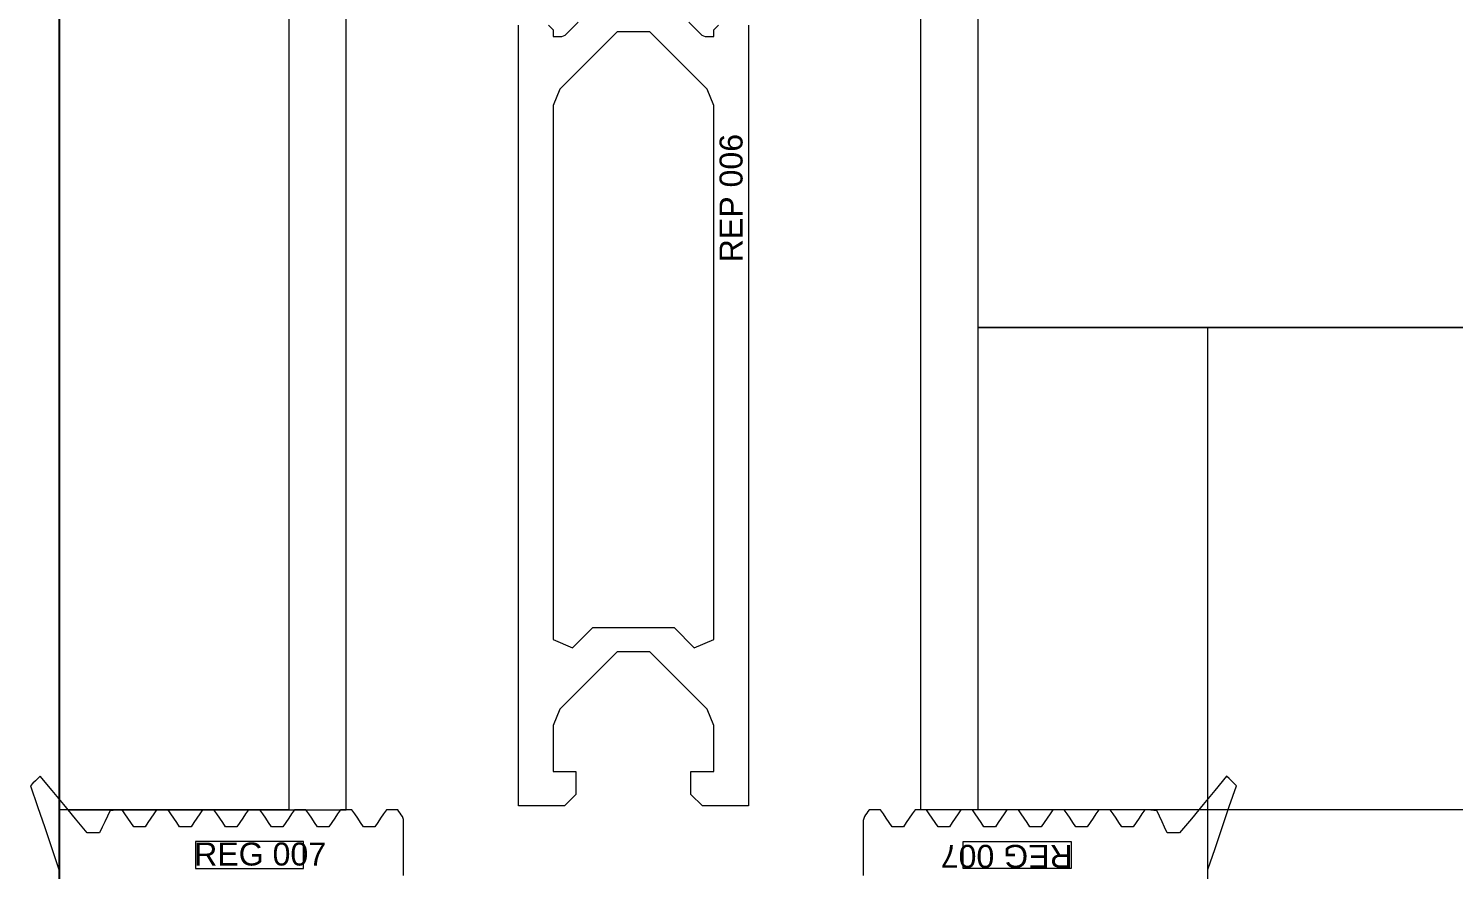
# Model space of a CAD drawing. Header units: millimetres. Extents: x 97 to 214665, y -4577 to 61202.
# Drawn here: x 178896.8 to 178958.8, y 22441.2 to 22477.8 of the extents above; entities that cross this region are included whole.
import ezdxf

# ---------------------------------------------------------------- set-up
doc = ezdxf.new("R2010")
doc.units = ezdxf.units.MM
for name, color, linetype, lineweight in [('A-GLAZ-____-MCUT', 151, 'Continuous', 9), ('A-GLAZ-____-OTLN', 151, 'Continuous', 9), ('A-GLAZ-CURT-OTLN', 52, 'Continuous', 9), ('A-GLAZ-CWMG-MCUT', 51, 'Continuous', 9), ('A-GLAZ-CWMG-OTLN', 51, 'Continuous', 9), ('G-XREF-____-OTLN', 8, 'Continuous', 9), ('S-COLS-____-MCUT', 52, 'Continuous', 9), ('S-COLS-____-OTLN', 52, 'Continuous', 9)]:
    doc.layers.add(name, color=color, linetype=linetype, lineweight=lineweight)
doc.styles.add('Arial', font='arial.ttf', dxfattribs={"height": 1})

# ---------------------------------------------------------------- blocks, each defined once
blk = doc.blocks.new('PNS_Панель прямоугольная2 - Нр_Стекло - 40мм-39387336-О_АИ_ПП_4_200_Целиком')
at = {"layer": 'A-GLAZ-____-OTLN', "lineweight": 5}
h = blk.add_hatch(dxfattribs=at)
h.set_pattern_fill('FP_114', color=256, style=0, pattern_type=2)
h.set_pattern_definition([(45, (-121968.73, -22364.8), (-282.8427, 282.8427), [200, -600]), (45, (-122168.73, -22464.8), (-282.8427, 282.8427), [600, -200]), (45, (-121768.73, -22564.8), (-282.8427, 282.8427), [200, -600])])
h.paths.add_polyline_path([(77.589, 0), (428.75, 0), (428.75, 21), (418.75, 21), (418.75, 40), (-418.75, 40), (-418.75, 21), (-428.75, 21), (-428.75, 0), (-405.588, 0)])
at = {"layer": 'A-GLAZ-____-MCUT', "color": 10, "lineweight": 5}
blk.add_line((428.75, 0), (-428.75, 0), dxfattribs=at)
at = {"layer": 'A-GLAZ-____-OTLN', "color": 10, "lineweight": 5}
blk.add_line((-428.75, 0), (428.75, 0), dxfattribs=at)
blk = doc.blocks.new('Прямоугольный импост - Рядовой 50х200-39387308-О_АИ_ПП_4_200_Целиком')
at = {"layer": 'A-GLAZ-CWMG-OTLN', "color": 10, "lineweight": 5}
for p, q in [((121449.978, 22443.8), (121449.978, 22464.8)), ((122287.478, 22443.8), (121449.978, 22443.8))]:
    blk.add_line(p, q, dxfattribs=at)
blk = doc.blocks.new('Прямоугольный импост - Рядовой 50х200-39387274-О_АИ_ПП_4_200_Целиком')
at = {"layer": 'A-GLAZ-CWMG-MCUT', "color": 90}
for p, q in [((-50, 39.8), (-50, 21)), ((0, 21), (0, 39.8)), ((-50, 21), (-40, 21)), ((-40, 21), (-40, -21)), ((-10, -21), (-10, 21)), ((-10, 21), (0, 21))]:
    blk.add_line(p, q, dxfattribs=at)
blk = doc.blocks.new('Прямоугольный импост - 200_dwg-17677014-О_АИ_ПП_4_200_Целиком')
at = {"layer": 'G-XREF-____-OTLN', "color": 10, "lineweight": 5, "flags": 128}
for points in [[(227998.855, 196765.1), (227999.429, 196764.526), (227999.571, 196764.468), (227999.952, 196764.468), (227999.952, 196764.768), (228000.152, 196764.968)], [(228001.452, 196764.968), (228001.452, 196730.967), (227999.452, 196730.967), (227998.952, 196731.467), (227998.952, 196732.467), (227999.952, 196732.467), (227999.952, 196734.468), (227999.659, 196735.175), (227997.159, 196737.675), (227995.745, 196737.675), (227993.245, 196735.175), (227992.952, 196734.468), (227992.952, 196732.467), (227993.952, 196732.467), (227993.952, 196731.467), (227993.452, 196730.967), (227991.452, 196730.967), (227991.452, 196764.968)], [(227992.752, 196764.968), (227992.952, 196764.768), (227992.952, 196764.468), (227993.334, 196764.468), (227993.475, 196764.526), (227994.049, 196765.1)], [(227971.852, 196730.798), (227983.952, 196730.798), (227983.952, 196772.798), (227982.452, 196772.798)], [(228021.053, 196730.798), (228008.952, 196730.798), (228008.952, 196772.798), (228010.452, 196772.798)], [(227970.64, 196732.263), (227970.534, 196732.159), (227970.427, 196732.055), (227970.321, 196731.951), (227970.214, 196731.847)], [(227972.687, 196729.788), (227972.176, 196730.407), (227971.664, 196731.025), (227971.152, 196731.644), (227970.64, 196732.263)], [(228022.264, 196732.263), (228021.752, 196731.644), (228021.241, 196731.025), (228020.729, 196730.407), (228020.217, 196729.788)], [(228022.69, 196731.847), (228022.584, 196731.951), (228022.477, 196732.055), (228022.371, 196732.159), (228022.264, 196732.263)], [(227970.214, 196731.847), (227970.524, 196730.934), (227970.833, 196730.021), (227971.143, 196729.109), (227971.452, 196728.196)], [(228021.452, 196728.196), (228021.762, 196729.109), (228022.071, 196730.021), (228022.381, 196730.934), (228022.69, 196731.847)], [(227973.682, 196730.759), (227973.567, 196730.519), (227973.452, 196730.279), (227973.338, 196730.039), (227973.223, 196729.8)], [(227974.2, 196730.798), (227974.07, 196730.788), (227973.941, 196730.778), (227973.811, 196730.768), (227973.682, 196730.759)], [(227974.705, 196730.06), (227974.578, 196730.244), (227974.452, 196730.429), (227974.326, 196730.614), (227974.2, 196730.798)], [(227975.705, 196730.798), (227975.578, 196730.614), (227975.452, 196730.429), (227975.326, 196730.244), (227975.2, 196730.06)], [(227976.2, 196730.798), (227976.076, 196730.798), (227975.952, 196730.798), (227975.828, 196730.798), (227975.705, 196730.798)], [(227976.705, 196730.06), (227976.578, 196730.244), (227976.452, 196730.429), (227976.326, 196730.614), (227976.2, 196730.798)], [(227977.705, 196730.798), (227977.578, 196730.614), (227977.452, 196730.429), (227977.326, 196730.244), (227977.2, 196730.06)], [(227978.2, 196730.798), (227978.076, 196730.798), (227977.952, 196730.798), (227977.828, 196730.798), (227977.705, 196730.798)], [(227978.705, 196730.06), (227978.578, 196730.244), (227978.452, 196730.429), (227978.326, 196730.614), (227978.2, 196730.798)], [(227979.705, 196730.798), (227979.578, 196730.614), (227979.452, 196730.429), (227979.326, 196730.244), (227979.2, 196730.06)], [(227980.2, 196730.798), (227980.076, 196730.798), (227979.952, 196730.798), (227979.828, 196730.798), (227979.705, 196730.798)], [(227980.705, 196730.06), (227980.578, 196730.244), (227980.452, 196730.429), (227980.326, 196730.614), (227980.2, 196730.798)], [(227981.705, 196730.798), (227981.578, 196730.614), (227981.452, 196730.429), (227981.326, 196730.244), (227981.2, 196730.06)], [(227982.2, 196730.798), (227982.076, 196730.798), (227981.952, 196730.798), (227981.828, 196730.798), (227981.705, 196730.798)], [(227982.705, 196730.06), (227982.578, 196730.244), (227982.452, 196730.429), (227982.326, 196730.614), (227982.2, 196730.798)], [(227983.705, 196730.798), (227983.578, 196730.614), (227983.452, 196730.429), (227983.326, 196730.244), (227983.2, 196730.06)], [(227984.2, 196730.798), (227984.076, 196730.798), (227983.952, 196730.798), (227983.828, 196730.798), (227983.705, 196730.798)], [(227984.705, 196730.06), (227984.578, 196730.244), (227984.452, 196730.429), (227984.326, 196730.614), (227984.2, 196730.798)], [(227985.705, 196730.798), (227985.578, 196730.614), (227985.452, 196730.429), (227985.326, 196730.244), (227985.2, 196730.06)], [(227986.2, 196730.798), (227986.076, 196730.798), (227985.952, 196730.798), (227985.828, 196730.798), (227985.705, 196730.798)], [(227986.4, 196730.506), (227986.35, 196730.579), (227986.3, 196730.652), (227986.25, 196730.725), (227986.2, 196730.798)], [(227986.452, 196730.336), (227986.439, 196730.379), (227986.426, 196730.421), (227986.413, 196730.463), (227986.4, 196730.506)], [(227986.452, 196727.929), (227986.452, 196728.531), (227986.452, 196729.133), (227986.452, 196729.735), (227986.452, 196730.336)], [(228006.505, 196730.506), (228006.491, 196730.463), (228006.478, 196730.421), (228006.465, 196730.379), (228006.452, 196730.336)], [(228006.452, 196730.336), (228006.452, 196729.735), (228006.452, 196729.133), (228006.452, 196728.531), (228006.452, 196727.929)], [(228006.705, 196730.798), (228006.655, 196730.725), (228006.605, 196730.652), (228006.555, 196730.579), (228006.505, 196730.506)], [(228007.2, 196730.798), (228007.076, 196730.798), (228006.952, 196730.798), (228006.828, 196730.798), (228006.705, 196730.798)], [(228007.705, 196730.06), (228007.578, 196730.244), (228007.452, 196730.429), (228007.326, 196730.614), (228007.2, 196730.798)], [(228008.705, 196730.798), (228008.578, 196730.614), (228008.452, 196730.429), (228008.326, 196730.244), (228008.2, 196730.06)], [(228009.2, 196730.798), (228009.076, 196730.798), (228008.952, 196730.798), (228008.828, 196730.798), (228008.705, 196730.798)], [(228009.705, 196730.06), (228009.578, 196730.244), (228009.452, 196730.429), (228009.326, 196730.614), (228009.2, 196730.798)], [(228010.705, 196730.798), (228010.578, 196730.614), (228010.452, 196730.429), (228010.326, 196730.244), (228010.2, 196730.06)], [(228011.2, 196730.798), (228011.076, 196730.798), (228010.952, 196730.798), (228010.828, 196730.798), (228010.705, 196730.798)], [(228011.705, 196730.06), (228011.578, 196730.244), (228011.452, 196730.429), (228011.326, 196730.614), (228011.2, 196730.798)], [(228012.705, 196730.798), (228012.578, 196730.614), (228012.452, 196730.429), (228012.326, 196730.244), (228012.2, 196730.06)], [(228013.2, 196730.798), (228013.076, 196730.798), (228012.952, 196730.798), (228012.828, 196730.798), (228012.705, 196730.798)], [(228013.705, 196730.06), (228013.578, 196730.244), (228013.452, 196730.429), (228013.326, 196730.614), (228013.2, 196730.798)], [(228014.705, 196730.798), (228014.578, 196730.614), (228014.452, 196730.429), (228014.326, 196730.244), (228014.2, 196730.06)], [(228015.2, 196730.798), (228015.076, 196730.798), (228014.952, 196730.798), (228014.828, 196730.798), (228014.705, 196730.798)], [(228015.705, 196730.06), (228015.578, 196730.244), (228015.452, 196730.429), (228015.326, 196730.614), (228015.2, 196730.798)], [(228016.705, 196730.798), (228016.578, 196730.614), (228016.452, 196730.429), (228016.326, 196730.244), (228016.2, 196730.06)], [(228017.2, 196730.798), (228017.076, 196730.798), (228016.952, 196730.798), (228016.828, 196730.798), (228016.705, 196730.798)], [(228017.705, 196730.06), (228017.578, 196730.244), (228017.452, 196730.429), (228017.326, 196730.614), (228017.2, 196730.798)], [(228018.705, 196730.798), (228018.578, 196730.614), (228018.452, 196730.429), (228018.326, 196730.244), (228018.2, 196730.06)], [(228019.223, 196730.759), (228019.093, 196730.768), (228018.964, 196730.778), (228018.834, 196730.788), (228018.705, 196730.798)], [(228019.682, 196729.8), (228019.567, 196730.039), (228019.452, 196730.279), (228019.338, 196730.519), (228019.223, 196730.759)], [(227973.223, 196729.8), (227973.089, 196729.797), (227972.955, 196729.794), (227972.821, 196729.791), (227972.687, 196729.788)], [(227975.2, 196730.06), (227975.076, 196730.06), (227974.952, 196730.06), (227974.828, 196730.06), (227974.705, 196730.06)], [(227977.2, 196730.06), (227977.076, 196730.06), (227976.952, 196730.06), (227976.828, 196730.06), (227976.705, 196730.06)], [(227979.2, 196730.06), (227979.076, 196730.06), (227978.952, 196730.06), (227978.828, 196730.06), (227978.705, 196730.06)], [(227981.2, 196730.06), (227981.076, 196730.06), (227980.952, 196730.06), (227980.828, 196730.06), (227980.705, 196730.06)], [(227983.2, 196730.06), (227983.076, 196730.06), (227982.952, 196730.06), (227982.828, 196730.06), (227982.705, 196730.06)], [(227985.2, 196730.06), (227985.076, 196730.06), (227984.952, 196730.06), (227984.828, 196730.06), (227984.705, 196730.06)], [(228008.2, 196730.06), (228008.076, 196730.06), (228007.952, 196730.06), (228007.828, 196730.06), (228007.705, 196730.06)], [(228010.2, 196730.06), (228010.076, 196730.06), (228009.952, 196730.06), (228009.828, 196730.06), (228009.705, 196730.06)], [(228012.2, 196730.06), (228012.076, 196730.06), (228011.952, 196730.06), (228011.828, 196730.06), (228011.705, 196730.06)], [(228014.2, 196730.06), (228014.076, 196730.06), (228013.952, 196730.06), (228013.828, 196730.06), (228013.705, 196730.06)], [(228016.2, 196730.06), (228016.076, 196730.06), (228015.952, 196730.06), (228015.828, 196730.06), (228015.705, 196730.06)], [(228018.2, 196730.06), (228018.076, 196730.06), (228017.952, 196730.06), (228017.828, 196730.06), (228017.705, 196730.06)], [(228020.217, 196729.788), (228020.083, 196729.791), (228019.949, 196729.794), (228019.815, 196729.797), (228019.682, 196729.8)]]:
    blk.add_lwpolyline(points, dxfattribs=at)
for points in [[(227998.22, 196738.735), (227999.099, 196737.857), (227999.952, 196738.21), (227999.952, 196761.468), (227999.659, 196762.175), (227997.159, 196764.675), (227995.745, 196764.675), (227993.245, 196762.175), (227992.952, 196761.468), (227992.952, 196738.21), (227993.806, 196737.857), (227994.684, 196738.735)], [(227982.102, 196728.241), (227982.102, 196729.41), (227977.402, 196729.41), (227977.402, 196728.241)], [(228010.802, 196728.241), (228010.802, 196729.41), (228015.502, 196729.41), (228015.502, 196728.241)]]:
    blk.add_lwpolyline(points, close=True, dxfattribs=at)
blk = doc.blocks.new('Прямоугольный импост - 200_dwg-V118-О_АИ_ПП_4_200_Целиком')
at = {"layer": 'G-XREF-____-OTLN', "color": 10, "lineweight": 5, "flags": 128}
for points in [[(227998.855, 196765.1), (227999.429, 196764.526), (227999.571, 196764.468), (227999.952, 196764.468), (227999.952, 196764.768), (228000.152, 196764.968)], [(228001.452, 196764.968), (228001.452, 196730.967), (227999.452, 196730.967), (227998.952, 196731.467), (227998.952, 196732.467), (227999.952, 196732.467), (227999.952, 196734.468), (227999.659, 196735.175), (227997.159, 196737.675), (227995.745, 196737.675), (227993.245, 196735.175), (227992.952, 196734.468), (227992.952, 196732.467), (227993.952, 196732.467), (227993.952, 196731.467), (227993.452, 196730.967), (227991.452, 196730.967), (227991.452, 196764.968)], [(227992.752, 196764.968), (227992.952, 196764.768), (227992.952, 196764.468), (227993.334, 196764.468), (227993.475, 196764.526), (227994.049, 196765.1)], [(227971.852, 196730.798), (227983.952, 196730.798), (227983.952, 196772.798), (227982.452, 196772.798)], [(228021.053, 196730.798), (228008.952, 196730.798), (228008.952, 196772.798), (228010.452, 196772.798)], [(227970.64, 196732.263), (227970.534, 196732.159), (227970.427, 196732.055), (227970.321, 196731.951), (227970.214, 196731.847)], [(227972.687, 196729.788), (227972.176, 196730.407), (227971.664, 196731.025), (227971.152, 196731.644), (227970.64, 196732.263)], [(228022.264, 196732.263), (228021.752, 196731.644), (228021.241, 196731.025), (228020.729, 196730.407), (228020.217, 196729.788)], [(228022.69, 196731.847), (228022.584, 196731.951), (228022.477, 196732.055), (228022.371, 196732.159), (228022.264, 196732.263)], [(227970.214, 196731.847), (227970.524, 196730.934), (227970.833, 196730.021), (227971.143, 196729.109), (227971.452, 196728.196)], [(228021.452, 196728.196), (228021.762, 196729.109), (228022.071, 196730.021), (228022.381, 196730.934), (228022.69, 196731.847)], [(227973.682, 196730.759), (227973.567, 196730.519), (227973.452, 196730.279), (227973.338, 196730.039), (227973.223, 196729.8)], [(227974.2, 196730.798), (227974.07, 196730.788), (227973.941, 196730.778), (227973.811, 196730.768), (227973.682, 196730.759)], [(227974.705, 196730.06), (227974.578, 196730.244), (227974.452, 196730.429), (227974.326, 196730.614), (227974.2, 196730.798)], [(227975.705, 196730.798), (227975.578, 196730.614), (227975.452, 196730.429), (227975.326, 196730.244), (227975.2, 196730.06)], [(227976.2, 196730.798), (227976.076, 196730.798), (227975.952, 196730.798), (227975.828, 196730.798), (227975.705, 196730.798)], [(227976.705, 196730.06), (227976.578, 196730.244), (227976.452, 196730.429), (227976.326, 196730.614), (227976.2, 196730.798)], [(227977.705, 196730.798), (227977.578, 196730.614), (227977.452, 196730.429), (227977.326, 196730.244), (227977.2, 196730.06)], [(227978.2, 196730.798), (227978.076, 196730.798), (227977.952, 196730.798), (227977.828, 196730.798), (227977.705, 196730.798)], [(227978.705, 196730.06), (227978.578, 196730.244), (227978.452, 196730.429), (227978.326, 196730.614), (227978.2, 196730.798)], [(227979.705, 196730.798), (227979.578, 196730.614), (227979.452, 196730.429), (227979.326, 196730.244), (227979.2, 196730.06)], [(227980.2, 196730.798), (227980.076, 196730.798), (227979.952, 196730.798), (227979.828, 196730.798), (227979.705, 196730.798)], [(227980.705, 196730.06), (227980.578, 196730.244), (227980.452, 196730.429), (227980.326, 196730.614), (227980.2, 196730.798)], [(227981.705, 196730.798), (227981.578, 196730.614), (227981.452, 196730.429), (227981.326, 196730.244), (227981.2, 196730.06)], [(227982.2, 196730.798), (227982.076, 196730.798), (227981.952, 196730.798), (227981.828, 196730.798), (227981.705, 196730.798)], [(227982.705, 196730.06), (227982.578, 196730.244), (227982.452, 196730.429), (227982.326, 196730.614), (227982.2, 196730.798)], [(227983.705, 196730.798), (227983.578, 196730.614), (227983.452, 196730.429), (227983.326, 196730.244), (227983.2, 196730.06)], [(227984.2, 196730.798), (227984.076, 196730.798), (227983.952, 196730.798), (227983.828, 196730.798), (227983.705, 196730.798)], [(227984.705, 196730.06), (227984.578, 196730.244), (227984.452, 196730.429), (227984.326, 196730.614), (227984.2, 196730.798)], [(227985.705, 196730.798), (227985.578, 196730.614), (227985.452, 196730.429), (227985.326, 196730.244), (227985.2, 196730.06)], [(227986.2, 196730.798), (227986.076, 196730.798), (227985.952, 196730.798), (227985.828, 196730.798), (227985.705, 196730.798)], [(227986.4, 196730.506), (227986.35, 196730.579), (227986.3, 196730.652), (227986.25, 196730.725), (227986.2, 196730.798)], [(227986.452, 196730.336), (227986.439, 196730.379), (227986.426, 196730.421), (227986.413, 196730.463), (227986.4, 196730.506)], [(227986.452, 196727.929), (227986.452, 196728.531), (227986.452, 196729.133), (227986.452, 196729.735), (227986.452, 196730.336)], [(228006.505, 196730.506), (228006.491, 196730.463), (228006.478, 196730.421), (228006.465, 196730.379), (228006.452, 196730.336)], [(228006.452, 196730.336), (228006.452, 196729.735), (228006.452, 196729.133), (228006.452, 196728.531), (228006.452, 196727.929)], [(228006.705, 196730.798), (228006.655, 196730.725), (228006.605, 196730.652), (228006.555, 196730.579), (228006.505, 196730.506)], [(228007.2, 196730.798), (228007.076, 196730.798), (228006.952, 196730.798), (228006.828, 196730.798), (228006.705, 196730.798)], [(228007.705, 196730.06), (228007.578, 196730.244), (228007.452, 196730.429), (228007.326, 196730.614), (228007.2, 196730.798)], [(228008.705, 196730.798), (228008.578, 196730.614), (228008.452, 196730.429), (228008.326, 196730.244), (228008.2, 196730.06)], [(228009.2, 196730.798), (228009.076, 196730.798), (228008.952, 196730.798), (228008.828, 196730.798), (228008.705, 196730.798)], [(228009.705, 196730.06), (228009.578, 196730.244), (228009.452, 196730.429), (228009.326, 196730.614), (228009.2, 196730.798)], [(228010.705, 196730.798), (228010.578, 196730.614), (228010.452, 196730.429), (228010.326, 196730.244), (228010.2, 196730.06)], [(228011.2, 196730.798), (228011.076, 196730.798), (228010.952, 196730.798), (228010.828, 196730.798), (228010.705, 196730.798)], [(228011.705, 196730.06), (228011.578, 196730.244), (228011.452, 196730.429), (228011.326, 196730.614), (228011.2, 196730.798)], [(228012.705, 196730.798), (228012.578, 196730.614), (228012.452, 196730.429), (228012.326, 196730.244), (228012.2, 196730.06)], [(228013.2, 196730.798), (228013.076, 196730.798), (228012.952, 196730.798), (228012.828, 196730.798), (228012.705, 196730.798)], [(228013.705, 196730.06), (228013.578, 196730.244), (228013.452, 196730.429), (228013.326, 196730.614), (228013.2, 196730.798)], [(228014.705, 196730.798), (228014.578, 196730.614), (228014.452, 196730.429), (228014.326, 196730.244), (228014.2, 196730.06)], [(228015.2, 196730.798), (228015.076, 196730.798), (228014.952, 196730.798), (228014.828, 196730.798), (228014.705, 196730.798)], [(228015.705, 196730.06), (228015.578, 196730.244), (228015.452, 196730.429), (228015.326, 196730.614), (228015.2, 196730.798)], [(228016.705, 196730.798), (228016.578, 196730.614), (228016.452, 196730.429), (228016.326, 196730.244), (228016.2, 196730.06)], [(228017.2, 196730.798), (228017.076, 196730.798), (228016.952, 196730.798), (228016.828, 196730.798), (228016.705, 196730.798)], [(228017.705, 196730.06), (228017.578, 196730.244), (228017.452, 196730.429), (228017.326, 196730.614), (228017.2, 196730.798)], [(228018.705, 196730.798), (228018.578, 196730.614), (228018.452, 196730.429), (228018.326, 196730.244), (228018.2, 196730.06)], [(228019.223, 196730.759), (228019.093, 196730.768), (228018.964, 196730.778), (228018.834, 196730.788), (228018.705, 196730.798)], [(228019.682, 196729.8), (228019.567, 196730.039), (228019.452, 196730.279), (228019.338, 196730.519), (228019.223, 196730.759)], [(227973.223, 196729.8), (227973.089, 196729.797), (227972.955, 196729.794), (227972.821, 196729.791), (227972.687, 196729.788)], [(227975.2, 196730.06), (227975.076, 196730.06), (227974.952, 196730.06), (227974.828, 196730.06), (227974.705, 196730.06)], [(227977.2, 196730.06), (227977.076, 196730.06), (227976.952, 196730.06), (227976.828, 196730.06), (227976.705, 196730.06)], [(227979.2, 196730.06), (227979.076, 196730.06), (227978.952, 196730.06), (227978.828, 196730.06), (227978.705, 196730.06)], [(227981.2, 196730.06), (227981.076, 196730.06), (227980.952, 196730.06), (227980.828, 196730.06), (227980.705, 196730.06)], [(227983.2, 196730.06), (227983.076, 196730.06), (227982.952, 196730.06), (227982.828, 196730.06), (227982.705, 196730.06)], [(227985.2, 196730.06), (227985.076, 196730.06), (227984.952, 196730.06), (227984.828, 196730.06), (227984.705, 196730.06)], [(228008.2, 196730.06), (228008.076, 196730.06), (228007.952, 196730.06), (228007.828, 196730.06), (228007.705, 196730.06)], [(228010.2, 196730.06), (228010.076, 196730.06), (228009.952, 196730.06), (228009.828, 196730.06), (228009.705, 196730.06)], [(228012.2, 196730.06), (228012.076, 196730.06), (228011.952, 196730.06), (228011.828, 196730.06), (228011.705, 196730.06)], [(228014.2, 196730.06), (228014.076, 196730.06), (228013.952, 196730.06), (228013.828, 196730.06), (228013.705, 196730.06)], [(228016.2, 196730.06), (228016.076, 196730.06), (228015.952, 196730.06), (228015.828, 196730.06), (228015.705, 196730.06)], [(228018.2, 196730.06), (228018.076, 196730.06), (228017.952, 196730.06), (228017.828, 196730.06), (228017.705, 196730.06)], [(228020.217, 196729.788), (228020.083, 196729.791), (228019.949, 196729.794), (228019.815, 196729.797), (228019.682, 196729.8)]]:
    blk.add_lwpolyline(points, dxfattribs=at)
for points in [[(227998.22, 196738.735), (227999.099, 196737.857), (227999.952, 196738.21), (227999.952, 196761.468), (227999.659, 196762.175), (227997.159, 196764.675), (227995.745, 196764.675), (227993.245, 196762.175), (227992.952, 196761.468), (227992.952, 196738.21), (227993.806, 196737.857), (227994.684, 196738.735)], [(227982.102, 196728.241), (227982.102, 196729.41), (227977.402, 196729.41), (227977.402, 196728.241)], [(228010.802, 196728.241), (228010.802, 196729.41), (228015.502, 196729.41), (228015.502, 196728.241)]]:
    blk.add_lwpolyline(points, close=True, dxfattribs=at)
at = {"layer": 'G-XREF-____-OTLN', "color": 7, "lineweight": 5, "char_height": 1, "attachment_point": 1, "line_spacing_factor": 0.941778, "style": 'Arial'}
for s, insert, width, rotation in [('REP 006', (228000.2, 196754.638), 6.68473, 90), ('REG 007', (228015.569, 196728.27), 6.86838, 180)]:
    blk.add_mtext(s, dxfattribs=dict(at, insert=insert, width=width, rotation=rotation))
at = {"layer": 'G-XREF-____-OTLN', "color": 7, "lineweight": 5, "insert": (227977.335, 196729.37), "char_height": 1, "width": 6.86838, "attachment_point": 1, "line_spacing_factor": 0.941778, "style": 'Arial'}
blk.add_mtext('REG 007', dxfattribs=at)
blk = doc.blocks.new('Прямоугольный импост - 42х50х200h-V120-О_АИ_ПП_4_200_Целиком')
for name in ['Прямоугольный импост - 200_dwg-17677014-О_АИ_ПП_4_200_Целиком', 'Прямоугольный импост - 200_dwg-V118-О_АИ_ПП_4_200_Целиком']:
    blk.add_blockref(name, (-227996.452, -196751.798))
blk = doc.blocks.new('0083_СОШ675_АР_R22_rvt-1-О_АИ_ПП_4_200_Целиком')
at = {"layer": 'S-COLS-____-OTLN', "lineweight": 5}
h = blk.add_hatch(dxfattribs=at)
h.set_pattern_fill('FP_31', color=256, style=0, pattern_type=2)
h.set_pattern_definition([(135, (0, 0), (-142.5612, -142.5612), []), (135, (142.56, 0), (-142.5612, -142.5612), [252.016, -50.403, 3.353, -47.05])])
h.paths.add_polyline_path([(121399.869, 22424.999), (121400, 22425.153), (121399.869, 22824.999), (121000, 22824.999), (121000, 22424.999), (121398.569, 22424.999)])
at = {"layer": 'S-COLS-____-MCUT', "color": 130, "lineweight": 25}
blk.add_line((121400, 22424.999), (121400, 22489.144), dxfattribs=at)
at = {"layer": 'A-GLAZ-CURT-OTLN', "color": 90, "lineweight": 9}
blk.add_blockref('PNS_Панель прямоугольная2 - Нр_Стекло - 40мм-39387336-О_АИ_ПП_4_200_Целиком', (121868.728, 22464.8), dxfattribs=at)
at = {"layer": 'A-GLAZ-CWMG-OTLN', "color": 90, "lineweight": 9}
for name, p in [('Прямоугольный импост - 42х50х200h-V120-О_АИ_ПП_4_200_Целиком', (121424.978, 22464.8)), ('Прямоугольный импост - Рядовой 50х200-39387308-О_АИ_ПП_4_200_Целиком', (0, 0))]:
    blk.add_blockref(name, p, dxfattribs=at)
at = {"layer": 'A-GLAZ-CWMG-OTLN', "color": 90, "lineweight": 9, "rotation": 180}
blk.add_blockref('Прямоугольный импост - Рядовой 50х200-39387274-О_АИ_ПП_4_200_Целиком', (121399.978, 22464.8), dxfattribs=at)

msp = doc.modelspace()

# ---------------------------------------------------------------- block references
at = {"color": 250, "lineweight": 5}
msp.add_blockref('0083_СОШ675_АР_R22_rvt-1-О_АИ_ПП_4_200_Целиком', (57498.114412, 0), dxfattribs=at)

doc.saveas('drawing.dxf')
